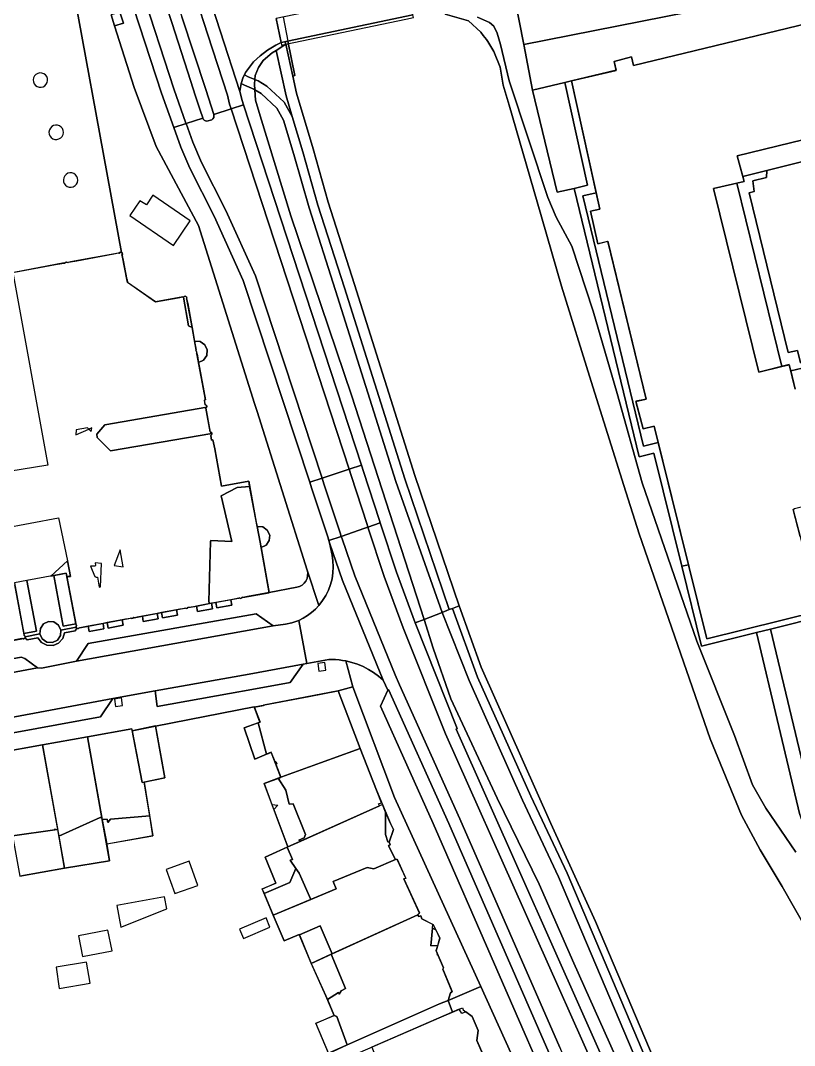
# Model space of a CAD drawing. Header units: metres. Extents: x -62 to 637, y -499 to 559.
# Drawn here: x 163.7 to 264.6, y 35.6 to 169.2 of the extents above; entities that cross this region are included whole.
import ezdxf

# ---------------------------------------------------------------- set-up
doc = ezdxf.new("R2010")
doc.units = ezdxf.units.M

msp = doc.modelspace()

# ---------------------------------------------------------------- linework, layer by layer
at = {"layer": 'building_2', "color": 1}
for points in [[(229.33, 166.03), (266.17, 173.31), (265.01, 179.38), (261.8, 178.72), (254.34, 177.25), (254.24, 177.19), (247.34, 175.88), (228.17, 172.03), (229.33, 166.03)], [(185.64, 129.38), (186.09, 129.16), (185.42, 132.81), (185.36, 132.84), (185.4, 133), (185.35, 133.12), (185.23, 133.22), (185.09, 133.19), (184.98, 133.09), (185.64, 129.38)], [(173.7, 114.81), (175.45, 113.09), (188.67, 115.34), (188.66, 115.41), (188.58, 115.5), (188.47, 115.53), (187.9, 118.62), (187.99, 118.72), (188.01, 118.75), (174.71, 116.47), (173.69, 115.25), (173.7, 114.81)], [(170.98, 115.81), (170.92, 115.16), (172.62, 115.91), (172.53, 116), (172.46, 116.06), (170.98, 115.81)], [(172.92, 115.59), (173.01, 116.06), (172.62, 115.91), (172.92, 115.59)], [(188.27, 93.44), (188.35, 93.16), (192.21, 93.88), (192.25, 93.94), (192.33, 93.88), (192.42, 93.84), (192.51, 93.88), (192.59, 93.91), (192.64, 94), (192.7, 93.97), (196.14, 94.59), (194.96, 101.19), (193.6, 108.44), (191.97, 108.31), (189.88, 107.22), (191.28, 101.28), (188.55, 101.38), (188.49, 101.28), (188.27, 93.44)], [(175.95, 98.12), (177.11, 97.97), (176.72, 100.19), (175.95, 98.12)], [(170.25, 96.69), (169.84, 98.72), (167.7, 96.75), (169.7, 97.12), (169.78, 96.72), (170.25, 96.69)], [(173.98, 95.31), (174.16, 95.34), (174.27, 98.38), (173.45, 98.47), (173.52, 98.12), (173.43, 98.03), (172.84, 98.06), (173.41, 96.69), (173.6, 96.59), (173.77, 96.59), (173.98, 95.31)], [(194.23, 79.62), (194.95, 77.72), (194.69, 77.62), (195.78, 73.53), (196.42, 73.78), (196.87, 72.59), (197.02, 72.59), (197.13, 72.28), (197, 72.25), (197.66, 70.53), (208.02, 74.28), (205.12, 81.81), (195.39, 79.94), (195.42, 79.84), (194.23, 79.62)], [(194.28, 72.91), (195.78, 73.53), (194.69, 77.62), (192.89, 76.97), (194.28, 72.91)], [(175.12, 64.62), (175.45, 65.09), (180.58, 65.5), (179.86, 69.91), (179.6, 69.84), (178.22, 76.84), (172.46, 75.81), (174.39, 65.03), (175.04, 65.06), (175.12, 64.62)], [(182.53, 70.47), (181.32, 77.22), (178.27, 76.59), (179.6, 69.84), (182.53, 70.47)], [(168.73, 62.84), (174.09, 65.28), (174.35, 65.25), (172.46, 75.81), (166.6, 74.78), (168.73, 62.84)], [(168.32, 63.69), (168.58, 63.72), (166.6, 74.78), (160.77, 73.72), (162.7, 62.91), (168.22, 63.69), (168.2, 63.81), (168.32, 63.69)], [(200.88, 63.09), (200.72, 62.66), (200.02, 62.34), (200.27, 62.22), (210.52, 66.81), (210.41, 67.06), (210.8, 67.22), (210.12, 68.84), (208.02, 74.28), (197.33, 70.41), (198.33, 68.84), (198.73, 67.03), (199.26, 67.09), (200.88, 63.09)], [(200.72, 62.66), (200.88, 63.09), (199.26, 67.09), (198.73, 67.03), (198.33, 68.84), (197.33, 70.41), (195.47, 69.72), (196.49, 67), (197.28, 66.91), (196.73, 66.34), (198.57, 61.47), (200.27, 62.22), (200.02, 62.34), (200.72, 62.66)], [(198.88, 59.72), (199.62, 58.66), (200.04, 58.03), (201.59, 54.62), (204.88, 56), (204.5, 56.94), (208.93, 58.78), (209.77, 58.59), (212.62, 59.81), (211.7, 61.62), (211.9, 61.78), (211.8, 62.09), (211.63, 62.12), (211.31, 63.09), (211.33, 66), (210.91, 67), (198.48, 61.41), (199.2, 59.84), (198.88, 59.72)], [(175.45, 65.09), (175.12, 64.62), (175.04, 65.06), (174.39, 65.03), (174.96, 61.84), (180.99, 62.91), (180.58, 65.5), (175.45, 65.09)], [(211.31, 63.09), (211.63, 62.12), (211.8, 62.09), (212.36, 63.72), (211.96, 64.5), (211.33, 66), (211.31, 63.09)], [(175.35, 59.66), (174.35, 65.25), (174.09, 65.28), (168.73, 62.84), (169.48, 58.69), (175.35, 59.66)], [(169.48, 58.69), (168.58, 63.72), (168.32, 63.69), (168.2, 63.81), (168.22, 63.69), (162.7, 62.91), (163.64, 57.66), (169.48, 58.69)], [(195.47, 55.41), (198.84, 56.84), (199.62, 58.66), (198.88, 59.72), (199.2, 59.84), (198.48, 61.41), (195.6, 60.12), (197.03, 56.75), (195.23, 55.97), (195.47, 55.41)], [(186.84, 56.44), (185.73, 59.59), (182.73, 58.53), (183.84, 55.38), (186.84, 56.44)], [(204.88, 56), (196.67, 52.56), (198.09, 49.22), (200.05, 50.06), (200.08, 50), (202.8, 51.16), (204.35, 47.53), (215.54, 52.62), (215.75, 52.84), (213.7, 57.31), (213.95, 57.38), (212.83, 59.84), (212.62, 59.81), (209.77, 58.59), (208.93, 58.78), (204.5, 56.94), (204.88, 56)], [(198.84, 56.84), (195.47, 55.41), (196.67, 52.56), (201.59, 54.62), (200.04, 58.03), (199.62, 58.66), (198.84, 56.84)], [(182.8, 53.41), (182.52, 54.97), (176.28, 53.81), (176.8, 51), (182.8, 53.41)], [(196.25, 51), (195.74, 52.22), (192.29, 50.75), (192.8, 49.53), (196.25, 51)], [(204.24, 47.47), (206.1, 43.03), (205.52, 42.69), (205.29, 42.25), (205.2, 42.47), (203.73, 41.59), (204.58, 39.56), (204.61, 39.5), (204.98, 39.34), (206.32, 35.66), (218.33, 41.03), (219.49, 41.44), (219.79, 42.44), (220, 42.59), (218.77, 45.53), (218.87, 45.69), (218.16, 47.31), (218.03, 47.38), (218.08, 47.5), (217.9, 47.94), (218.12, 48.62), (217.24, 48.59), (217.44, 50.88), (217.48, 51.34), (216.05, 52.09), (215.9, 52.5), (215.65, 52.38), (215.54, 52.62), (204.24, 47.47)], [(204.35, 47.53), (202.8, 51.16), (200.08, 50), (201.63, 46.28), (204.35, 47.53)], [(217.24, 48.59), (218.12, 48.62), (218.37, 49.44), (218.39, 49.56), (217.9, 50.59), (217.44, 50.88), (217.24, 48.59)], [(175.13, 50.62), (171.29, 49.88), (171.81, 47.16), (175.66, 47.91), (175.13, 50.62)], [(206.1, 43.03), (204.24, 47.47), (201.63, 46.28), (203.53, 42.06), (203.73, 41.59), (205.2, 42.47), (205.29, 42.25), (205.52, 42.69), (206.1, 43.03)], [(172.8, 43.72), (172.32, 46.44), (168.39, 45.78), (168.78, 43), (172.8, 43.72)], [(223.21, 36.22), (223.4, 37.53), (222.6, 39.34), (221.78, 39.97), (221.27, 39.75), (220.9, 40.31), (209.52, 35.38), (210.41, 33.25), (210.49, 33.28), (210.65, 32.66), (211.69, 30.19), (209.22, 29.34), (209.16, 29.28), (210.43, 25.94), (224.76, 32.44), (224.73, 32.5), (224.83, 32.56), (223.21, 36.22)], [(206.32, 35.66), (204.98, 39.34), (204.61, 39.5), (202.21, 38.47), (203.89, 34.56), (206.32, 35.66)]]:
    msp.add_lwpolyline(points, close=True, dxfattribs=at)
for points in [[(267.72, 169.09), (243.66, 163.28), (243.38, 164.41), (241.13, 163.81), (241.39, 162.66), (235.55, 161.28), (239.24, 144.56), (238.03, 144.31), (239.01, 140.06), (240.3, 140.38), (245.27, 119.81), (243.96, 119.53), (244.9, 115.94), (246.35, 116.28), (253.18, 88.59), (267.77, 92.19)], [(264.7, 121.12), (263.94, 124.31), (259.99, 123.34), (254.07, 147.25), (258.08, 148.16), (258.08, 148.16), (257.15, 151.5), (271.06, 154.91)], [(161.31, 102.94), (168.7, 104.34), (169.84, 98.72), (170.25, 96.69), (169.78, 96.72), (170.99, 90.34), (171.05, 90.31), (170.99, 90.25), (170.98, 90.09), (171, 90.03), (171.04, 89.97), (171.15, 89.91), (171.23, 89.91), (171.3, 89.94), (171.37, 90), (171.41, 90.06), (171.47, 90.03), (178.05, 91.25), (178.09, 91.31), (178.17, 91.25), (178.26, 91.22), (178.35, 91.25), (178.43, 91.28), (178.48, 91.38), (178.54, 91.31), (179.61, 91.53), (185.13, 92.56), (185.18, 92.62), (185.25, 92.56), (185.34, 92.53), (185.44, 92.56), (185.51, 92.59), (185.56, 92.69), (185.62, 92.66), (186.7, 92.84), (188.35, 93.16), (188.27, 93.44), (188.49, 101.28), (188.55, 101.38), (191.28, 101.28), (189.88, 107.22), (191.97, 108.31), (193.6, 108.44), (193.48, 109.12), (189.94, 108.47), (189.05, 113.34), (188.81, 114.5), (188.64, 114.47), (188.54, 115.09), (188.64, 115.16), (188.69, 115.28), (188.67, 115.34), (175.45, 113.09), (173.7, 114.81), (173.69, 115.25), (174.71, 116.47), (188.01, 118.75), (188.03, 118.84), (188.01, 118.94), (187.92, 119.03), (187.8, 119.06), (187.7, 119.69), (187.86, 119.72), (186.73, 125.72), (186.66, 125.78), (186.7, 125.88), (186.7, 125.94), (186.68, 126), (186.64, 126.06), (186.58, 126.12), (186.64, 126.19), (186.09, 129.16), (185.64, 129.38), (184.98, 133.09), (184.91, 133.16), (181.34, 132.47), (177.69, 135.03), (177.57, 135.41), (176.98, 138.53), (176.92, 138.56), (176.99, 138.69), (176.99, 138.78), (176.98, 138.88), (176.84, 138.97), (176.69, 138.94), (176.58, 138.81), (176.52, 138.84), (170.25, 137.69), (169.92, 137.62), (169.88, 137.59), (169.8, 137.62), (169.71, 137.66), (169.62, 137.66), (169.55, 137.59), (169.5, 137.5), (169.44, 137.56), (162.85, 136.31)], [(162.71, 136.31), (167.31, 111.22), (157.33, 109.59)], [(265.37, 101.91), (264.44, 105.41), (264.64, 105.5)], [(157.3, 87.38), (163.89, 88.59), (163.94, 88.66), (164, 88.62), (164.09, 88.59), (164.16, 88.59), (164.23, 88.62), (164.29, 88.69), (164.33, 88.78), (164.33, 88.84), (164.3, 88.94), (164.19, 89.03), (164.22, 89.09), (163, 95.62)]]:
    msp.add_lwpolyline(points, dxfattribs=at)
at = {"layer": 'road_0', "color": 8}
for points in [[(162.94, 136.34), (168.3, 137.34), (169.43, 137.55), (169.5, 137.51), (169.55, 137.59), (169.62, 137.64), (169.71, 137.66), (169.8, 137.64), (169.88, 137.58), (169.92, 137.64), (170.25, 137.7), (171.06, 137.85), (175.88, 138.74), (176.52, 138.86), (176.58, 138.83), (176.69, 138.95), (176.85, 138.96), (176.88, 138.94), (168.93, 182.33)], [(168.93, 182.33), (176.88, 138.94), (176.98, 138.87), (177.01, 138.71), (176.92, 138.57), (176.98, 138.53), (177.1, 137.9), (177.57, 135.41), (177.61, 135.41), (177.68, 135.04), (181.34, 132.48), (184.26, 133.03), (184.9, 133.15), (184.98, 133.1), (185.08, 133.2), (185.23, 133.21), (185.35, 133.13), (185.4, 132.99), (185.36, 132.86), (185.42, 132.81), (185.52, 132.27), (186.1, 129.14), (186.43, 127.36), (187.15, 127.3), (187.75, 126.89), (188.07, 126.23), (188.01, 125.5), (187.6, 124.9), (186.95, 124.58), (187.07, 123.94), (187.86, 119.73), (187.69, 119.69), (187.8, 119.06), (187.92, 119.03), (188, 118.95), (188.03, 118.83), (187.99, 118.72), (187.9, 118.64), (188.47, 115.52), (188.58, 115.49), (188.66, 115.4), (188.68, 115.28), (188.64, 115.16), (188.54, 115.09), (188.64, 114.48), (188.82, 114.51), (189.05, 113.34), (189.94, 108.47), (193.48, 109.13), (194.46, 103.8), (194.57, 103.22), (195.3, 103.16), (195.89, 102.75), (196.21, 102.1), (196.15, 101.37), (195.74, 100.77), (195.09, 100.46), (196.06, 95.07), (196.14, 94.6), (199.75, 95.29), (200.11, 95.39), (200.43, 95.57), (200.71, 95.81), (200.93, 96.1), (201.08, 96.43), (201.16, 96.79), (201.17, 97.16), (201.09, 97.52), (194.58, 118.18), (194.24, 119.25), (186.93, 142.43), (181.43, 152.73), (178.55, 160.43), (176, 168.46), (176, 168.46), (175.55, 169.89)], [(181.29, 175.57), (183.44, 168.9), (185.91, 161.21), (186.5, 159.44), (187.16, 157.45), (187.48, 156.48), (187.51, 156.41), (187.56, 156.31), (187.68, 156.18), (187.84, 156.09), (188.02, 156.05), (188.2, 156.07), (188.49, 156.15), (188.67, 156.22), (188.82, 156.34), (188.92, 156.51), (188.95, 156.7), (188.91, 156.89), (188.91, 156.9), (187.88, 160.15), (184.76, 169.65)], [(176.69, 170.23), (177.15, 168.8), (176, 168.46), (178.55, 160.43), (181.43, 152.73), (186.93, 142.43), (194.24, 119.25), (194.58, 118.18), (201.09, 97.52), (202.63, 92.94), (203.11, 93.56), (203.52, 94.22), (203.87, 94.91), (204.14, 95.64), (204.34, 96.4), (204.46, 97.17), (204.5, 97.95), (204.46, 98.72), (204.35, 99.5), (204.03, 101.08), (203.93, 101.38), (203.77, 101.88), (201.67, 108.25), (201.43, 108.97), (192.76, 135.27), (188.96, 143.65), (185.8, 149.93), (184.61, 152.66), (183.7, 155.19), (183.7, 155.19), (182.09, 159.7), (177.77, 173.03)], [(188.24, 172.52), (189.75, 167.79), (192.32, 159.9), (192.5, 160.93), (192.77, 161.78), (192.91, 162.07), (193.05, 162.37), (194.12, 163.77), (194.95, 164.56), (195.94, 165.28), (197.02, 165.92), (197.7, 166.28), (197.07, 169.43)], [(143.91, 82.5), (163.82, 86.17), (164.3, 86.01), (165.93, 84.79), (166.45, 84.76), (171.04, 85.68), (172.55, 87.98), (194.47, 91.82), (196.67, 90.26), (196.67, 90.26), (198.27, 90.5), (199.08, 90.64), (199.99, 90.98), (200.59, 91.28), (201.15, 91.63), (201.68, 92.02), (202.17, 92.46), (202.63, 92.94), (201.09, 97.52), (201.17, 97.16), (201.16, 96.79), (201.08, 96.43), (200.93, 96.1), (200.71, 95.81), (200.43, 95.57), (200.11, 95.39), (199.75, 95.29), (196.14, 94.6), (193.32, 94.08), (192.7, 93.96), (192.64, 94), (192.59, 93.92), (192.51, 93.87), (192.42, 93.85), (192.33, 93.87), (192.25, 93.93), (192.21, 93.87), (191.57, 93.75), (191.14, 93.67), (191.26, 92.96), (189.31, 92.6), (189.18, 93.31), (188.64, 93.21), (188.76, 92.5), (186.82, 92.14), (186.69, 92.84), (186.26, 92.76), (185.62, 92.65), (185.56, 92.68), (185.51, 92.61), (185.43, 92.55), (185.34, 92.54), (185.25, 92.56), (185.18, 92.62), (185.13, 92.55), (184.5, 92.44), (184.06, 92.35), (184.19, 91.66), (182.23, 91.3), (182.11, 91.99), (181.56, 91.89), (181.68, 91.2), (179.73, 90.83), (179.61, 91.52), (179.15, 91.44), (178.54, 91.33), (178.47, 91.37), (178.43, 91.29), (178.35, 91.24), (178.26, 91.22), (178.17, 91.25), (178.1, 91.3), (178.05, 91.24), (177.42, 91.13), (176.99, 91.05), (177.11, 90.35), (175.16, 89.98), (175.04, 90.69), (174.49, 90.59), (174.6, 89.88), (172.66, 89.52), (172.53, 90.22), (171.47, 90.03), (171.41, 90.07), (171.37, 90), (171.31, 89.95), (171.23, 89.92), (171.15, 89.92), (171.07, 89.95), (170.86, 89.62), (169.45, 89.37), (169.23, 88.61), (168.7, 88.01), (167.97, 87.7), (167.18, 87.73), (166.47, 88.09), (165.99, 88.72), (164.6, 88.46), (164.29, 88.7), (164.24, 88.64), (164.16, 88.6), (164.08, 88.59), (164, 88.61), (163.94, 88.66), (163.89, 88.6), (162.81, 88.4)], [(154.11, 76.76), (175.76, 80.79), (175.76, 80.79), (181.27, 81.78), (193.54, 83.97), (200.57, 85.26), (201.05, 85.38), (199.99, 90.98), (199.08, 90.64), (198.27, 90.5), (196.67, 90.26), (171.04, 85.68), (166.45, 84.76), (165.93, 84.79), (142.71, 80.44)], [(160.76, 73.72), (166.6, 74.77), (172.46, 75.82), (178.22, 76.85), (178.27, 76.59), (181.32, 77.21), (194.2, 79.7), (201.35, 81.08), (205.12, 81.8), (205.12, 81.8), (207.05, 82.32), (206.14, 85.69), (205.7, 85.77), (205.25, 85.83), (204.8, 85.87), (204.35, 85.89), (203.9, 85.89), (201.05, 85.38), (200.57, 85.26), (198.89, 82.89), (193.9, 81.99), (190.99, 81.47), (181.56, 79.75), (181.27, 81.78), (175.76, 80.79), (174.15, 78.43), (154.44, 74.81)]]:
    msp.add_lwpolyline(points, dxfattribs=at)
for points in [[(175.55, 169.89), (176, 168.46), (177.15, 168.8), (176.69, 170.23), (175.55, 169.89)], [(261.01, 149.6), (257.9, 148.83), (258.08, 148.17), (257.11, 147.94), (262.97, 124.06), (263.94, 124.3), (264.14, 123.48), (267.09, 124.21), (267, 124.87), (265.41, 124.54), (265.02, 126.13), (263.82, 125.87), (258.71, 146.71), (259.35, 146.89), (259.2, 148.24), (260.99, 148.69), (261.01, 149.6)], [(204.03, 101.08), (204.35, 99.5), (204.46, 98.72), (204.5, 97.95), (204.46, 97.17), (204.34, 96.4), (204.14, 95.64), (203.87, 94.91), (203.52, 94.22), (203.11, 93.56), (202.63, 92.94), (202.17, 92.46), (201.68, 92.02), (201.15, 91.63), (200.59, 91.28), (199.99, 90.98), (201.05, 85.38), (203.9, 85.89), (204.35, 85.89), (204.8, 85.87), (205.25, 85.83), (205.7, 85.77), (206.14, 85.69), (206.91, 85.5), (207.66, 85.26), (208.39, 84.95), (209.09, 84.59), (209.76, 84.17), (210.4, 83.71), (211, 83.19), (205.71, 96.18), (204.03, 101.08)], [(168.06, 96.83), (164.57, 96.17), (165.83, 89.58), (164.18, 89.27), (164.22, 89.09), (164.18, 89.04), (164.23, 89.01), (164.27, 88.98), (164.3, 88.94), (164.32, 88.9), (164.33, 88.85), (166.26, 89.22), (166.32, 89.93), (166.73, 90.52), (167.38, 90.83), (168.09, 90.77), (168.68, 90.37), (169, 89.72), (170.97, 90.09), (170.97, 90.14), (170.98, 90.19), (170.99, 90.24), (171.02, 90.28), (171.05, 90.31), (170.99, 90.35), (170.96, 90.53), (169.29, 90.21), (168.06, 96.83)], [(196.67, 90.26), (194.47, 91.82), (172.55, 87.98), (171.04, 85.68), (196.67, 90.26)], [(171.07, 89.95), (171.04, 89.97), (171.02, 90), (171, 90.03), (170.98, 90.06), (170.97, 90.09), (169, 89.72), (168.95, 89), (168.54, 88.4), (167.89, 88.09), (167.17, 88.15), (166.57, 88.56), (166.26, 89.22), (164.33, 88.85), (164.33, 88.82), (164.33, 88.78), (164.32, 88.75), (164.31, 88.72), (164.29, 88.7), (164.6, 88.46), (165.99, 88.72), (166.47, 88.09), (167.18, 87.73), (167.97, 87.7), (168.7, 88.01), (169.23, 88.61), (169.45, 89.37), (170.86, 89.62), (171.07, 89.95)], [(165.93, 84.79), (164.3, 86.01), (163.82, 86.17), (143.91, 82.5), (142.71, 80.44), (165.93, 84.79)], [(211.6, 81.89), (211, 83.19), (210.4, 83.71), (209.76, 84.17), (209.09, 84.59), (208.39, 84.95), (207.66, 85.26), (206.91, 85.5), (206.14, 85.69), (207.05, 82.32), (212.47, 67.91), (223.72, 43.26), (230.97, 27.33), (234.38, 18.92), (238.22, 20.74), (237.8, 21.93), (237.52, 22.7), (235.39, 23.53), (234.11, 26.47), (217.51, 64.5), (210.66, 79.79), (211.6, 81.89)], [(200.57, 85.26), (193.54, 83.97), (181.27, 81.78), (181.56, 79.75), (190.99, 81.47), (193.9, 81.99), (198.89, 82.89), (200.57, 85.26)], [(211.6, 81.89), (210.66, 79.79), (217.51, 64.5), (234.11, 26.47), (235.39, 23.53), (237.52, 22.7), (232.6, 34.69), (219.56, 64.5), (211.72, 81.96), (211.6, 81.89)], [(174.15, 78.43), (175.76, 80.79), (154.11, 76.76), (154.44, 74.81), (174.15, 78.43)]]:
    msp.add_lwpolyline(points, close=True, dxfattribs=at)
at = {"layer": 'road_1', "color": 7}
for points in [[(181.99, 186.41), (179.53, 185.71), (181.99, 178.16), (184.76, 169.65), (187.88, 160.15), (188.91, 156.9), (191.19, 157.64), (190.98, 158.27), (190.69, 159.42), (188.13, 167.27), (186.62, 172), (184.78, 177.74), (183.26, 182.51), (183.19, 182.72), (182.32, 185.32), (181.99, 186.41)], [(183.62, 186.87), (181.99, 186.41), (182.32, 185.32), (183.19, 182.72), (183.26, 182.51), (184.78, 177.74), (186.62, 172), (188.13, 167.27), (190.69, 159.42), (190.98, 158.27), (191.19, 157.64), (192.8, 158.17), (192.62, 158.74), (192.32, 159.9), (189.75, 167.79), (188.24, 172.52), (186.4, 178.26), (184.88, 183.03), (184.8, 183.26), (183.94, 185.83), (183.62, 186.87)], [(177.05, 184.95), (175.41, 184.45), (175.65, 182.96), (176.71, 177.34), (177.77, 173.03), (182.09, 159.7), (183.7, 155.19), (185.32, 155.71), (185.3, 155.77), (183.7, 160.25), (179.4, 173.49), (178.38, 177.7), (177.33, 183.25), (177.05, 184.95)], [(178.92, 185.51), (177.05, 184.95), (177.33, 183.25), (178.38, 177.7), (179.4, 173.49), (183.7, 160.25), (185.3, 155.77), (185.32, 155.71), (187.51, 156.41), (187.48, 156.48), (187.16, 157.45), (186.5, 159.44), (185.91, 161.21), (183.44, 168.9), (181.29, 175.57), (180.28, 179.45), (179.81, 181.42), (179.32, 183.62), (178.92, 185.51)], [(214.88, 169.88), (214.26, 173.01), (197.07, 169.43), (197.7, 166.28), (214.88, 169.88)], [(191.19, 157.64), (188.91, 156.9), (188.91, 156.89), (188.95, 156.7), (188.92, 156.51), (188.82, 156.34), (188.67, 156.22), (188.49, 156.15), (188.2, 156.07), (188.02, 156.05), (187.84, 156.09), (187.68, 156.18), (187.56, 156.31), (187.51, 156.41), (185.32, 155.71), (186.19, 153.28), (187.34, 150.65), (190.49, 144.39), (194.35, 135.89), (203.05, 109.51), (206.56, 110.67), (191.19, 157.64)], [(192.8, 158.17), (191.19, 157.64), (206.56, 110.67), (208.17, 111.21), (192.8, 158.17)], [(185.32, 155.71), (183.7, 155.19), (184.61, 152.66), (185.8, 149.93), (188.96, 143.65), (192.76, 135.27), (201.43, 108.97), (203.05, 109.51), (194.35, 135.89), (190.49, 144.39), (187.34, 150.65), (186.19, 153.28), (185.32, 155.71)], [(180.96, 146.37), (180.15, 145.13), (179.28, 145.67), (177.99, 143.74), (183.67, 139.84), (185.84, 143.03), (180.96, 146.37)], [(281.51, 126.03), (278.99, 125.42), (279.14, 124.57), (282.67, 110.03), (264.64, 105.5), (264.44, 105.4), (265.37, 101.9), (267.76, 92.17), (253.18, 88.58), (250.8, 98.24), (249.93, 98.03), (252.49, 87.64), (259.66, 89.4), (261.48, 89.85), (268.59, 91.6), (267.8, 94.81), (280.65, 97.98), (283.02, 98.56), (281.47, 104.96), (285.34, 105.96), (285.11, 107.31), (285.84, 107.54), (281.51, 126.03)], [(208.17, 111.21), (206.56, 110.67), (206.82, 109.88), (206.82, 109.86), (208.9, 103.49), (208.91, 103.47), (209.02, 103.13), (210.63, 103.68), (210.53, 104), (208.44, 110.39), (208.17, 111.21)], [(206.56, 110.67), (203.05, 109.51), (203.29, 108.78), (203.29, 108.76), (205.39, 102.41), (205.39, 102.39), (205.54, 101.93), (208.61, 102.99), (209.02, 103.13), (208.91, 103.47), (208.9, 103.49), (206.82, 109.86), (206.82, 109.88), (206.56, 110.67)], [(203.05, 109.51), (201.43, 108.97), (201.67, 108.25), (203.77, 101.88), (203.93, 101.38), (205.54, 101.93), (205.39, 102.39), (205.39, 102.41), (203.29, 108.76), (203.29, 108.78), (203.05, 109.51)], [(209.02, 103.13), (208.61, 102.99), (205.54, 101.93), (205.64, 101.62), (207.3, 96.78), (212.56, 83.87), (213.14, 82.59), (220.98, 65.13), (234.02, 35.3), (238.97, 23.26), (239.26, 22.45), (239.62, 21.42), (239.85, 21.52), (242.84, 22.95), (242.82, 22.99), (239.89, 29.61), (219.13, 76.18), (213.6, 90.03), (211.12, 96.71), (209.02, 103.13)], [(169, 89.72), (168.68, 90.37), (168.09, 90.77), (167.38, 90.83), (166.73, 90.52), (166.32, 89.93), (166.26, 89.22), (166.57, 88.56), (167.17, 88.15), (167.89, 88.09), (168.54, 88.4), (168.95, 89), (169, 89.72)], [(261.48, 89.85), (259.66, 89.4), (262.58, 77.17), (265.33, 65.63), (266.39, 62.5), (271.48, 53.2), (274, 48.59), (275.76, 49.54), (267.75, 64.5), (267.24, 65.9), (261.48, 89.85)]]:
    msp.add_lwpolyline(points, close=True, dxfattribs=at)
for points in [[(266.17, 173.31), (229.33, 166.03), (230.48, 160.07), (234.67, 161.06), (235.55, 161.27), (241.39, 162.65), (241.13, 163.82), (243.38, 164.41), (243.66, 163.28), (267.72, 169.1)], [(271.06, 154.9), (257.15, 151.51), (257.9, 148.83), (261.01, 149.6), (272.17, 152.37)], [(267.09, 124.21), (264.14, 123.48), (264.7, 121.12)], [(241.26, 30.22), (220.5, 76.79), (220.65, 76.88), (215.19, 90.64), (215.19, 90.64), (212.73, 97.27), (210.63, 103.68), (209.02, 103.13), (211.12, 96.71), (213.6, 90.03), (219.13, 76.18), (239.89, 29.61)], [(234.02, 35.3), (220.98, 65.13), (213.14, 82.59), (212.56, 83.87), (207.3, 96.78), (205.64, 101.62), (205.54, 101.93), (205.54, 101.93), (203.93, 101.38), (204.03, 101.08), (205.71, 96.18), (211, 83.19), (211.6, 81.89), (211.72, 81.96), (219.56, 64.5), (232.6, 34.69)]]:
    msp.add_lwpolyline(points, dxfattribs=at)
at = {"layer": 'terrain_0', "color": 8}
for points in [[(214.95, 169.53), (214.88, 169.88), (197.7, 166.28), (197.77, 165.93), (198.32, 166.05), (213.94, 169.32), (214.95, 169.53)], [(198.59, 166.46), (198.24, 166.39), (198.32, 166.05), (199.21, 161.91), (199.49, 162), (198.59, 166.46)], [(246.87, 114.16), (244.94, 113.69), (237.05, 146.32), (238.77, 146.71), (235.55, 161.27), (234.67, 161.06), (237.63, 147.68), (235.91, 147.28), (244.36, 112.31), (246.29, 112.78), (249.93, 98.03), (250.8, 98.24), (246.87, 114.16)], [(261.01, 149.6), (260.99, 148.69), (259.2, 148.24), (259.35, 146.89), (258.71, 146.71), (263.82, 125.87), (265.02, 126.13), (265.41, 124.54), (267, 124.87), (267.09, 124.21), (275.09, 126.18), (278.36, 127.15), (272.17, 152.37), (261.01, 149.6)], [(257.11, 147.94), (254.07, 147.24), (259.99, 123.33), (262.97, 124.06), (257.11, 147.94)], [(238.77, 146.71), (237.05, 146.32), (244.94, 113.69), (246.87, 114.16), (246.35, 116.29), (244.9, 115.95), (243.96, 119.52), (245.27, 119.81), (240.3, 140.37), (239.01, 140.07), (238.03, 144.31), (239.24, 144.57), (238.77, 146.71)], [(207.05, 82.32), (205.12, 81.8), (208.02, 74.29), (210.12, 68.84), (210.91, 66.99), (211.96, 64.5), (212.36, 63.71), (211.8, 62.08), (211.9, 61.77), (211.7, 61.62), (212.62, 59.8), (212.83, 59.85), (213.95, 57.36), (213.7, 57.31), (215.75, 52.85), (215.54, 52.64), (215.65, 52.39), (215.9, 52.49), (216.05, 52.09), (217.53, 51.33), (218.4, 49.55), (217.9, 47.93), (218.87, 45.69), (218.77, 45.54), (220, 42.6), (219.79, 42.45), (219.49, 41.43), (223.72, 43.26), (212.47, 67.91), (207.05, 82.32)]]:
    msp.add_lwpolyline(points, close=True, dxfattribs=at)
for points in [[(206.69, 34.13), (218.63, 39.32), (220.04, 39.94), (219.49, 41.43), (218.33, 41.02), (203.89, 34.57), (202.21, 38.48), (204.61, 39.5), (203.53, 42.05), (201.63, 46.29), (200.05, 50.05), (198.09, 49.23), (196.67, 52.57), (195.23, 55.98), (197.03, 56.74), (195.6, 60.12), (198.57, 61.46), (195.47, 69.73), (197.66, 70.52), (196.42, 73.79), (194.29, 72.89), (192.89, 76.96), (194.94, 77.73), (194.2, 79.7), (181.32, 77.21), (182.53, 70.48), (179.86, 69.91), (180.99, 62.91), (174.96, 61.83), (175.35, 59.66), (169.48, 58.7), (163.64, 57.66)], [(230.97, 27.33), (223.72, 43.26), (223.72, 43.26), (219.49, 41.43), (220.04, 39.94), (221.33, 40.51), (221.45, 40.23), (222.6, 39.35), (223.4, 37.52), (223.21, 36.23), (224.86, 32.48)]]:
    msp.add_lwpolyline(points, dxfattribs=at)
at = {"layer": 'terrain_1', "color": 7}
for points in [[(234.67, 161.06), (230.48, 160.07), (233.7, 146.77), (235.91, 147.28), (237.63, 147.68), (234.67, 161.06)], [(186.43, 127.36), (186.64, 126.19), (186.58, 126.12), (186.64, 126.08), (186.68, 126.01), (186.7, 125.94), (186.69, 125.86), (186.66, 125.79), (186.74, 125.73), (186.95, 124.58), (187.6, 124.9), (188.01, 125.5), (188.07, 126.23), (187.75, 126.89), (187.15, 127.3), (186.43, 127.36)], [(194.57, 103.22), (194.96, 101.17), (195.09, 100.46), (195.74, 100.77), (196.15, 101.37), (196.21, 102.1), (195.89, 102.75), (195.3, 103.16), (194.57, 103.22)], [(191.14, 93.67), (189.18, 93.31), (189.31, 92.6), (191.26, 92.96), (191.14, 93.67)], [(184.06, 92.35), (182.11, 91.99), (182.23, 91.3), (184.19, 91.66), (184.06, 92.35)], [(188.64, 93.21), (186.69, 92.84), (186.82, 92.14), (188.76, 92.5), (188.64, 93.21)], [(176.99, 91.05), (175.04, 90.69), (175.16, 89.98), (177.11, 90.35), (176.99, 91.05)], [(181.56, 91.89), (179.61, 91.52), (179.73, 90.83), (181.68, 91.2), (181.56, 91.89)], [(174.49, 90.59), (172.53, 90.22), (172.66, 89.52), (174.6, 89.88), (174.49, 90.59)]]:
    msp.add_lwpolyline(points, close=True, dxfattribs=at)
at = {"layer": 'terrain_5', "color": 3}
for points in [[(265.33, 65.63), (262.58, 77.17), (259.66, 89.4), (252.49, 87.64), (249.93, 98.03), (246.29, 112.78), (244.36, 112.31), (235.91, 147.28), (233.7, 146.77), (230.48, 160.07), (229.33, 166.03), (228.17, 172.02)], [(219.07, 169.99), (222.12, 169.11), (223.72, 167.61), (224.05, 167.2), (224.48, 166.68), (224.64, 166.42), (225.43, 165.13), (226.26, 163.05), (226.64, 160.73), (227.44, 158.1), (231.09, 145.51), (234.27, 134.53), (238.11, 122.12), (242.4, 108.54), (244.38, 102.28), (253.62, 75.53), (257.71, 65.59), (260.15, 61.07), (263.02, 56.31), (266.23, 50.66)], [(223.32, 169.57), (224.85, 168.91), (225.41, 168.41), (225.85, 167.52), (226.29, 166.03), (227.41, 161.28), (232.48, 146.07), (233.57, 143.53), (235.6, 139.76), (238.39, 131.26), (241.5, 120.53), (244.78, 108.91), (251.88, 88.27), (256.81, 75.99), (259.14, 69.56), (260.87, 66.51), (264.78, 60.78)], [(264.78, 60.78), (260.87, 66.51), (259.14, 69.56), (256.81, 75.99), (251.88, 88.27), (244.78, 108.91), (241.5, 120.53), (238.39, 131.26), (235.6, 139.76), (233.57, 143.53), (232.48, 146.07), (227.41, 161.28), (226.29, 166.03), (225.85, 167.52), (225.41, 168.41), (224.85, 168.91), (223.32, 169.57)], [(245.86, 32.4), (234.98, 58.03), (230.25, 68.06), (223.32, 83.59), (220.05, 92.55), (219.61, 92.38), (218.71, 92.02), (222.21, 83.14), (229.16, 67.56), (233.88, 57.54), (244.82, 31.77)], [(251.55, 21.44), (238.68, 51.73), (232.87, 64.5), (223.78, 84.9), (220.91, 92.89), (220.91, 92.89), (220.05, 92.55), (223.32, 83.59), (230.25, 68.06), (234.98, 58.03), (245.86, 32.4)], [(241.27, 34.27), (235.84, 46.3), (231.35, 56.6), (225.86, 67.82), (219.84, 80.76), (217.52, 87.38), (216.33, 91.09), (216.33, 91.09), (215.19, 90.64), (220.65, 76.88), (220.5, 76.79), (241.26, 30.22)], [(268.59, 91.6), (261.48, 89.85), (267.24, 65.9)]]:
    msp.add_lwpolyline(points, dxfattribs=at)
for points in [[(197.05, 165.24), (198.32, 166.05), (198.24, 166.39), (197.7, 166.28), (197.02, 165.92), (195.94, 165.28), (194.95, 164.56), (194.12, 163.77), (193.05, 162.37), (192.91, 162.07), (193.42, 161.81), (194.28, 161.45), (194.33, 161.97), (194.74, 163.02), (195.35, 163.92), (196.55, 164.92), (197.05, 165.24)], [(199.21, 161.91), (198.32, 166.05), (197.05, 165.24), (198.34, 159.35), (199.14, 156.65), (200.53, 152.03), (202.48, 145.07), (205.95, 134.32), (213.81, 109.44), (219.61, 92.38), (220.05, 92.55), (220.91, 92.89), (215.14, 109.88), (207.28, 134.74), (203.82, 145.47), (201.87, 152.42), (199.69, 159.7), (199.21, 161.91)], [(197.05, 165.24), (196.55, 164.92), (195.35, 163.92), (194.74, 163.02), (194.33, 161.97), (194.28, 161.45), (194.7, 161.28), (195.84, 160.6), (198.09, 158.49), (199.14, 156.65), (198.34, 159.35), (197.05, 165.24)], [(194.28, 161.45), (193.42, 161.81), (192.91, 162.07), (192.77, 161.78), (192.5, 160.93), (192.91, 160.72), (194.16, 160.2), (194.27, 160.13), (194.23, 160.84), (194.28, 161.45)], [(194.27, 160.13), (194.16, 160.2), (192.91, 160.72), (192.5, 160.93), (192.32, 159.9), (192.62, 158.74), (192.8, 158.17), (208.17, 111.21), (208.44, 110.39), (210.53, 104), (210.63, 103.68), (212.73, 97.27), (215.19, 90.64), (216.33, 91.09), (206.88, 120.33), (198.96, 143.68), (194.95, 156.71), (194.36, 158.77), (194.27, 160.13)], [(199.14, 156.65), (198.09, 158.49), (195.84, 160.6), (194.7, 161.28), (194.28, 161.45), (194.23, 160.84), (194.27, 160.13), (195.12, 159.63), (197.14, 157.74), (198.03, 156.17), (199.37, 151.7), (201.34, 144.72), (204.8, 133.95), (212.67, 109.07), (218.71, 92.02), (219.61, 92.38), (213.81, 109.44), (205.95, 134.32), (202.48, 145.07), (200.53, 152.03), (199.14, 156.65)], [(194.27, 160.13), (194.36, 158.77), (194.95, 156.71), (198.96, 143.68), (206.88, 120.33), (216.33, 91.09), (218.71, 92.02), (212.67, 109.07), (204.8, 133.95), (201.34, 144.72), (199.37, 151.7), (198.03, 156.17), (197.14, 157.74), (195.12, 159.63), (194.27, 160.13)], [(164.57, 96.17), (162.96, 95.87), (164.18, 89.27), (165.83, 89.58), (164.57, 96.17)], [(168.06, 96.83), (169.29, 90.21), (170.96, 90.53), (169.7, 97.13), (168.06, 96.83)], [(218.71, 92.02), (216.33, 91.09), (217.52, 87.38), (219.84, 80.76), (225.86, 67.82), (231.35, 56.6), (235.84, 46.3), (241.27, 34.27), (246.28, 22.58), (247.55, 19.29), (246.41, 26.47), (246.13, 27.83), (245.77, 29.16), (245.34, 30.48), (244.82, 31.77), (233.88, 57.54), (229.16, 67.56), (222.21, 83.14), (218.71, 92.02)]]:
    msp.add_lwpolyline(points, close=True, dxfattribs=at)
at = {"layer": 'terrain_6', "color": 33}
for points in [[(167.14, 161.86), (166.97, 162.07), (166.75, 162.22), (166.5, 162.31), (166.23, 162.32), (165.97, 162.26), (165.74, 162.12), (165.55, 161.93), (165.43, 161.69), (165.38, 161.42), (165.41, 161.16), (165.51, 160.91), (165.68, 160.7), (165.9, 160.54), (166.15, 160.46), (166.42, 160.45), (166.68, 160.51), (166.91, 160.65), (167.09, 160.84), (167.22, 161.08), (167.26, 161.34), (167.24, 161.61), (167.14, 161.86)], [(167.57, 154.11), (167.74, 153.9), (167.96, 153.74), (168.21, 153.66), (168.48, 153.65), (168.74, 153.71), (168.97, 153.85), (169.16, 154.04), (169.28, 154.28), (169.33, 154.54), (169.3, 154.81), (169.2, 155.06), (169.03, 155.27), (168.81, 155.42), (168.56, 155.51), (168.29, 155.52), (168.03, 155.46), (167.8, 155.32), (167.62, 155.13), (167.49, 154.89), (167.44, 154.62), (167.47, 154.36), (167.57, 154.11)], [(171.07, 148.84), (170.91, 149.05), (170.69, 149.21), (170.43, 149.29), (170.16, 149.3), (169.9, 149.24), (169.67, 149.1), (169.49, 148.91), (169.37, 148.67), (169.32, 148.41), (169.34, 148.14), (169.44, 147.89), (169.61, 147.68), (169.83, 147.53), (170.09, 147.44), (170.35, 147.43), (170.61, 147.49), (170.85, 147.63), (171.03, 147.82), (171.15, 148.06), (171.2, 148.33), (171.17, 148.59), (171.07, 148.84)], [(203.4, 85.48), (202.47, 85.35), (202.6, 84.35), (203.54, 84.49), (203.4, 85.48)], [(176.9, 80.87), (175.96, 80.73), (176.09, 79.74), (177.03, 79.87), (176.9, 80.87)]]:
    msp.add_lwpolyline(points, close=True, dxfattribs=at)
at = {"layer": 'water', "color": 5}
for points in [[(266.23, 50.66), (263.02, 56.31), (260.15, 61.07), (257.71, 65.59), (253.62, 75.53), (244.38, 102.28), (242.4, 108.54), (238.11, 122.12), (234.27, 134.53), (231.09, 145.51), (227.44, 158.1), (226.64, 160.73), (226.26, 163.05), (225.43, 165.13), (224.64, 166.42), (224.48, 166.68), (224.05, 167.2), (223.72, 167.61), (222.12, 169.11), (219.07, 169.99)], [(197.96, 169.62), (198.59, 166.46), (199.49, 162), (199.21, 161.91), (199.69, 159.7), (201.87, 152.42), (203.82, 145.47), (207.28, 134.74), (215.14, 109.88), (220.91, 92.89), (223.78, 84.9), (232.87, 64.5), (238.68, 51.73), (251.55, 21.44)]]:
    msp.add_lwpolyline(points, dxfattribs=at)

doc.saveas('drawing.dxf')
